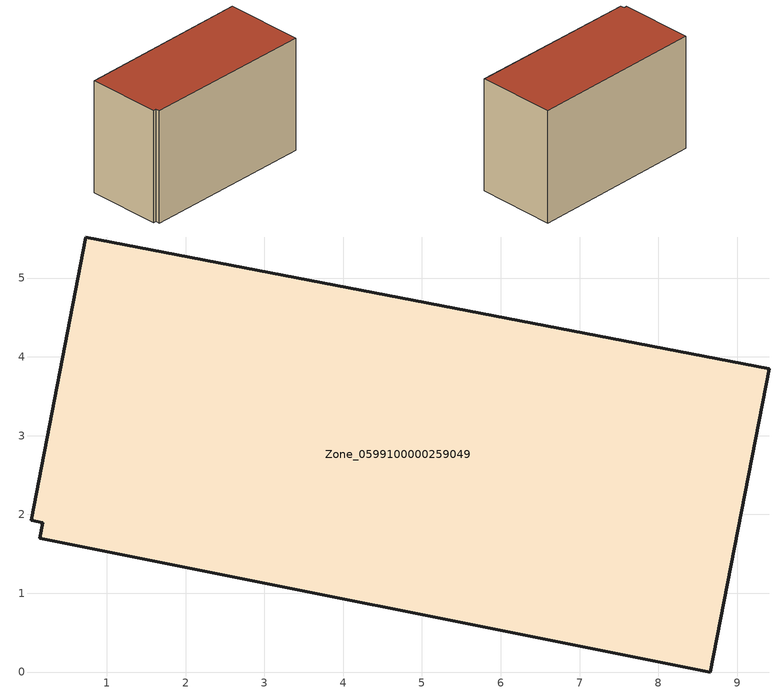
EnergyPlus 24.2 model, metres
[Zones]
Zone_0599100000259049
 floor ground (C_G): 8.66,0 0.15,1.7 0.18,1.89 0.04,1.93 0.73,5.52 9.41,3.85 z0
 wall outside (C_F): 8.66,0 9.41,3.85 0.73,5.52 0.04,1.93 0.18,1.89 0.15,1.7 8.66,0 z0:5.83
 roof outside (C_R): 0.15,1.7 8.66,0 9.41,3.85 0.73,5.52 0.04,1.93 0.18,1.89 z5.83
[BUILDING]
Pand.0599100000259049: North Axis=0; Terrain=City; Loads Convergence Tolerance Value=0.04; Temperature Convergence Tolerance Value=0.4; Solar Distribution=FullExterior; Maximum Number of Warmup Days=25; Minimum Number of Warmup Days=1
[Site:Location]
Rotterdam.The.Hague.AP_ZH_NLD Design_Conditions: Latitude=51.96; Longitude=4.45; Time Zone=1; Elevation=-4.5
[SITE:GROUNDTEMPERATURE:BUILDINGSURFACE]
18, 18, 18, 18, 18, 18, 18, 18, 18, 18, 18, 18
[MATERIAL] Thermal Absorptance=0.9; Solar Absorptance=0.7; Visible Absorptance=0.7
Name | Roughness | Thickness | Conductivity | Density | Specific Heat
G.TI.1946-1964 | MediumSmooth | 0.15 | 1 | 540 | 1210
F.TI.1946-1964 | Rough | 0.3 | 0.857143 | 1920 | 840
R.TI.1946-1964 | MediumRough | 0.2 | 0.277778 | 1500 | 1000
[CONSTRUCTION]
C_G: G.TI.1946-1964
C_F: F.TI.1946-1964
C_R: R.TI.1946-1964
[ZONE]
Zone_0599100000259049: Type=1; Multiplier=1; Ceiling Height=Autocalculate; Volume=Autocalculate; Floor Area=autocalculate; Part of Total Floor Area=Yes
[ZONEINFILTRATION:DESIGNFLOWRATE]
Infil_Zone_0599100000259049: Zone or ZoneList or Space or SpaceList=Zone_0599100000259049; Schedule=AlwaysOn; Design Flow Rate Calculation Method=Flow/Area; Flow Rate per Floor Area=0.003; Constant Term Coefficient=1; Temperature Term Coefficient=0; Velocity Term Coefficient=0; Velocity Squared Term Coefficient=0
[HVACTEMPLATE:ZONE:IDEALLOADSAIRSYSTEM]
Zone_0599100000259049: Maximum Heating Supply Air Temperature=50; Minimum Cooling Supply Air Temperature=13; Maximum Heating Supply Air Humidity Ratio=0.0156; Minimum Cooling Supply Air Humidity Ratio=0.0077; Heating Limit=NoLimit; Cooling Limit=NoLimit; Dehumidification Control Type=ConstantSensibleHeatRatio; Cooling Sensible Heat Ratio=0.7; Dehumidification Setpoint=60; Humidification Control Type=None; Humidification Setpoint=30; Outdoor Air Method=None; Outdoor Air Flow Rate per Person=0.00944; Outdoor Air Flow Rate per Zone Floor Area=0; Outdoor Air Flow Rate per Zone=0; Demand Controlled Ventilation Type=None; Outdoor Air Economizer Type=NoEconomizer; Heat Recovery Type=None; Sensible Heat Recovery Effectiveness=0.7; Latent Heat Recovery Effectiveness=0.65
[ZONECONTROL:THERMOSTAT]
ThermostatControl_Zone_0599100000259049: Zone or ZoneList=Zone_0599100000259049; Control Type Schedule=DualSetpointControlType; Control 1=Thermostat_Zone_0599100000259049; Temperature Difference Between Cutout And Setpoint=0
[THERMOSTATSETPOINT:DUALSETPOINT]
Thermostat_Zone_0599100000259049: Heating Setpoint Temperature Schedule=HeatingSetpoint_Zone_0599100000259049; Cooling Setpoint Temperature Schedule=CoolingSetpoint_Zone_0599100000259049
[SCHEDULE:COMPACT]
HeatingSetpoint_Zone_0599100000259049: Through: 12/31, For: AllDays, Until: 24:00, 21
CoolingSetpoint_Zone_0599100000259049: Through: 12/31, For: AllDays, Until: 24:00, 24
DualSetpointControlType: Through: 12/31, For: AllDays, Until: 24:00, 4
AlwaysOn: Through: 12/31, For: AllDays, Until: 24:00, 1
